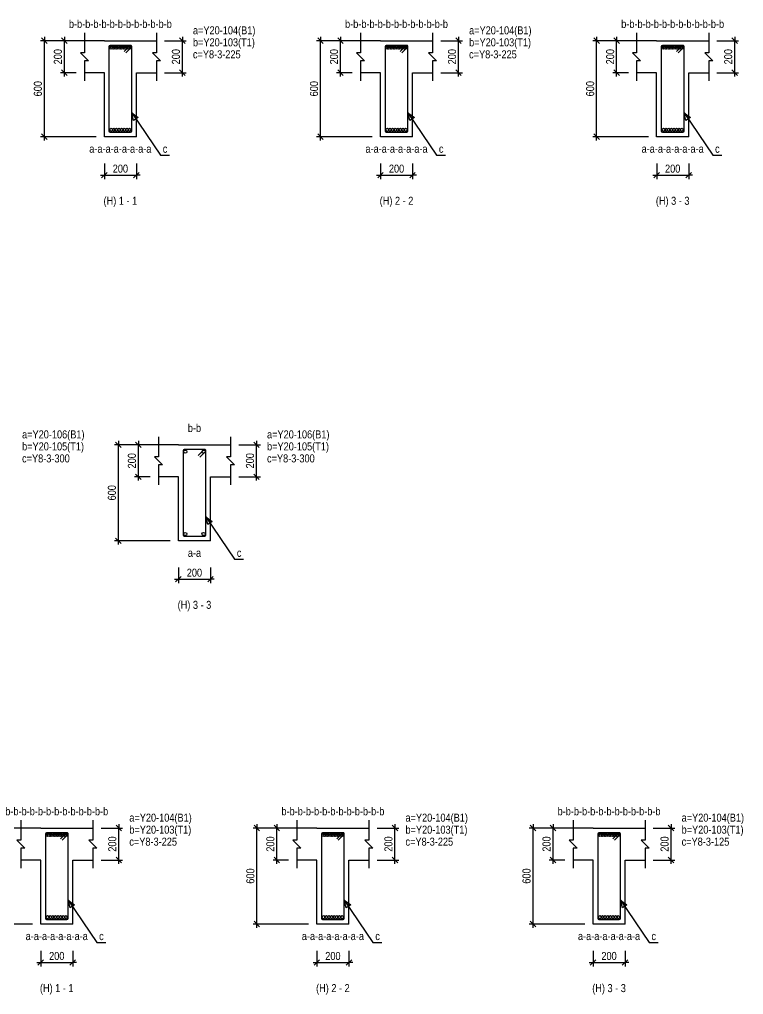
# Model space of a CAD drawing. Extents: x 0 to 206258, y -403073 to 0.
# Drawn here: x 57394 to 66439, y -374534 to -362349 of the extents above; entities that cross this region are included whole.
import ezdxf
from ezdxf.enums import TextEntityAlignment as Align

# ---------------------------------------------------------------- set-up
doc = ezdxf.new("R2010")
doc.units = 0
doc.header["$LTSCALE"] = 1000
doc.layers.add('Beam Line(D)', color=112, linetype='Continuous', true_color=0x00bd5e)
doc.layers.add('Link Label', color=94, linetype='Continuous', true_color=0x008100)
for name, color, linetype in [('Break Line', 5, 'Continuous'), ('Dimension Line', 5, 'Continuous'), ('Leader Line', 5, 'Continuous'), ('Link Line', 3, 'Continuous'), ('Rebar Label', 6, 'Continuous'), ('Rebar Line', 7, 'Continuous'), ('Section Label', 1, 'Continuous'), ('Top Rebar Label', 6, 'Continuous')]:
    doc.layers.add(name, color=color, linetype=linetype)
doc.styles.add('Dimension Text', font='ARIALN.TTF', dxfattribs={"height": 100})
doc.styles.add('Link Label', font='ARIALN.TTF', dxfattribs={"height": 100})
doc.styles.add('Rebar Label', font='ARIALN.TTF', dxfattribs={"height": 100})
doc.styles.add('Section Label', font='ARIALN.TTF', dxfattribs={"height": 100})
doc.styles.add('Top Rebar Label', font='ARIALN.TTF', dxfattribs={"height": 100})
doc.dimstyles.new('BEAM', dxfattribs={"dimtxt": 100, "dimasz": 30, "dimexe": 48.3, "dimexo": 103.5, "dimgap": 30, "dimtad": 1, "dimtoh": 1, "dimdec": 1, "dimlfac": 0.5, "dimdsep": 46, "dimtxsty": 'Dimension Text', "dimblk": 'PCDIM_TICK', "dimcen": 0.09, "dimclrd": 5, "dimclre": 5, "dimclrt": 5, "dimadec": 1, "dimazin": 0, "dimtp": 1, "dimtm": 1, "dimtfac": 1, "dimtdec": 4, "dimtofl": 0, "dimtmove": 0, "dimatfit": 3, "dimfxl": 1, "dimtolj": 1, "dimtzin": 0, "dimarcsym": 0})

# ---------------------------------------------------------------- blocks, each defined once
blk = doc.blocks.new('PCDIM_TICK')
at = {"layer": 'Dimension Line', "color": 0, "transparency": 33554687}
for p, q in [((1.15, 1.15), (-1.15, -1.15)), ((1.61, 0), (0, 0))]:
    blk.add_line(p, q, dxfattribs=at)
blk = doc.blocks.new('*U4295')
at = {"layer": 'Dimension Line', "color": 5, "true_color": 0x0000ff, "transparency": 16777216}
for p, q in [((59207, -362614), (59477, -362614)), ((59429, -363014), (59429, -362614)), ((59207, -363014), (59477, -363014))]:
    blk.add_line(p, q, dxfattribs=at)
at = {"layer": 'Dimension Line', "color": 5, "true_color": 0x0000ff, "transparency": 16777216, "xscale": 30, "yscale": 30}
for p, rotation in [((59429, -362614), 89.99999999999447), ((59429, -363014), 269.9999999999834)]:
    blk.add_blockref('PCDIM_TICK', p, dxfattribs=dict(at, rotation=rotation))
at = {"layer": 'Dimension Line', "color": 5, "true_color": 0x0000ff, "transparency": 16777216, "insert": (59399, -362814), "char_height": 100, "width": 182.77, "attachment_point": 8, "rotation": 90, "style": 'Dimension Text'}
blk.add_mtext('200', dxfattribs=at)
blk = doc.blocks.new('*U4296')
at = {"layer": 'Dimension Line', "color": 5, "true_color": 0x0000ff, "transparency": 16777216}
for p, q in [((58100, -362614), (57905, -362614)), ((57954, -363014), (57954, -362614)), ((58100, -363014), (57905, -363014))]:
    blk.add_line(p, q, dxfattribs=at)
at = {"layer": 'Dimension Line', "color": 5, "true_color": 0x0000ff, "transparency": 16777216, "xscale": 30, "yscale": 30}
for p, rotation in [((57954, -362614), 89.99999999999447), ((57954, -363014), 269.9999999999834)]:
    blk.add_blockref('PCDIM_TICK', p, dxfattribs=dict(at, rotation=rotation))
at = {"layer": 'Dimension Line', "color": 5, "true_color": 0x0000ff, "transparency": 16777216, "insert": (57924, -362814), "char_height": 100, "width": 182.77, "attachment_point": 8, "rotation": 90, "style": 'Dimension Text'}
blk.add_mtext('200', dxfattribs=at)
blk = doc.blocks.new('*U4297')
at = {"layer": 'Dimension Line', "color": 5, "true_color": 0x0000ff, "transparency": 16777216}
for p, q in [((58350, -362614), (57655, -362614)), ((57704, -363814), (57704, -362614)), ((58350, -363814), (57655, -363814))]:
    blk.add_line(p, q, dxfattribs=at)
at = {"layer": 'Dimension Line', "color": 5, "true_color": 0x0000ff, "transparency": 16777216, "xscale": 30, "yscale": 30}
for p, rotation in [((57704, -362614), 89.99999999999447), ((57704, -363814), 269.9999999999834)]:
    blk.add_blockref('PCDIM_TICK', p, dxfattribs=dict(at, rotation=rotation))
at = {"layer": 'Dimension Line', "color": 5, "true_color": 0x0000ff, "transparency": 16777216, "insert": (57674, -363214), "char_height": 100, "width": 181.97, "attachment_point": 8, "rotation": 90, "style": 'Dimension Text'}
blk.add_mtext('600', dxfattribs=at)
blk = doc.blocks.new('*U4298')
at = {"layer": 'Dimension Line', "color": 5, "true_color": 0x0000ff, "transparency": 16777216}
for p, q in [((58454, -364148), (58454, -364343)), ((58854, -364148), (58854, -364343)), ((58454, -364294), (58854, -364294))]:
    blk.add_line(p, q, dxfattribs=at)
at = {"layer": 'Dimension Line', "color": 5, "true_color": 0x0000ff, "transparency": 16777216, "xscale": 30, "yscale": 30, "rotation": 180.0000000000004}
blk.add_blockref('PCDIM_TICK', (58454, -364294), dxfattribs=at)
at = {"layer": 'Dimension Line', "color": 5, "true_color": 0x0000ff, "transparency": 16777216, "xscale": 30, "yscale": 30}
blk.add_blockref('PCDIM_TICK', (58854, -364294), dxfattribs=at)
at = {"layer": 'Dimension Line', "color": 5, "true_color": 0x0000ff, "transparency": 16777216, "insert": (58654, -364264), "char_height": 100, "width": 182.77, "attachment_point": 8, "style": 'Dimension Text'}
blk.add_mtext('200', dxfattribs=at)
blk = doc.blocks.new('*U4299')
at = {"layer": 'Dimension Line', "color": 5, "true_color": 0x0000ff, "transparency": 16777216}
for p, q in [((62657, -362614), (62927, -362614)), ((62879, -363014), (62879, -362614)), ((62657, -363014), (62927, -363014))]:
    blk.add_line(p, q, dxfattribs=at)
at = {"layer": 'Dimension Line', "color": 5, "true_color": 0x0000ff, "transparency": 16777216, "xscale": 30, "yscale": 30}
for p, rotation in [((62879, -362614), 89.99999999999447), ((62879, -363014), 269.9999999999834)]:
    blk.add_blockref('PCDIM_TICK', p, dxfattribs=dict(at, rotation=rotation))
at = {"layer": 'Dimension Line', "color": 5, "true_color": 0x0000ff, "transparency": 16777216, "insert": (62849, -362814), "char_height": 100, "width": 182.77, "attachment_point": 8, "rotation": 90, "style": 'Dimension Text'}
blk.add_mtext('200', dxfattribs=at)
blk = doc.blocks.new('*U4300')
at = {"layer": 'Dimension Line', "color": 5, "true_color": 0x0000ff, "transparency": 16777216}
for p, q in [((61550, -362614), (61355, -362614)), ((61404, -363014), (61404, -362614)), ((61550, -363014), (61355, -363014))]:
    blk.add_line(p, q, dxfattribs=at)
at = {"layer": 'Dimension Line', "color": 5, "true_color": 0x0000ff, "transparency": 16777216, "xscale": 30, "yscale": 30}
for p, rotation in [((61404, -362614), 89.99999999999447), ((61404, -363014), 269.9999999999834)]:
    blk.add_blockref('PCDIM_TICK', p, dxfattribs=dict(at, rotation=rotation))
at = {"layer": 'Dimension Line', "color": 5, "true_color": 0x0000ff, "transparency": 16777216, "insert": (61374, -362814), "char_height": 100, "width": 182.77, "attachment_point": 8, "rotation": 90, "style": 'Dimension Text'}
blk.add_mtext('200', dxfattribs=at)
blk = doc.blocks.new('*U4301')
at = {"layer": 'Dimension Line', "color": 5, "true_color": 0x0000ff, "transparency": 16777216}
for p, q in [((61800, -362614), (61105, -362614)), ((61154, -363814), (61154, -362614)), ((61800, -363814), (61105, -363814))]:
    blk.add_line(p, q, dxfattribs=at)
at = {"layer": 'Dimension Line', "color": 5, "true_color": 0x0000ff, "transparency": 16777216, "xscale": 30, "yscale": 30}
for p, rotation in [((61154, -362614), 89.99999999999447), ((61154, -363814), 269.9999999999834)]:
    blk.add_blockref('PCDIM_TICK', p, dxfattribs=dict(at, rotation=rotation))
at = {"layer": 'Dimension Line', "color": 5, "true_color": 0x0000ff, "transparency": 16777216, "insert": (61124, -363214), "char_height": 100, "width": 181.97, "attachment_point": 8, "rotation": 90, "style": 'Dimension Text'}
blk.add_mtext('600', dxfattribs=at)
blk = doc.blocks.new('*U4302')
at = {"layer": 'Dimension Line', "color": 5, "true_color": 0x0000ff, "transparency": 16777216}
for p, q in [((61904, -364148), (61904, -364343)), ((62304, -364148), (62304, -364343)), ((61904, -364294), (62304, -364294))]:
    blk.add_line(p, q, dxfattribs=at)
at = {"layer": 'Dimension Line', "color": 5, "true_color": 0x0000ff, "transparency": 16777216, "xscale": 30, "yscale": 30, "rotation": 180.0000000000004}
blk.add_blockref('PCDIM_TICK', (61904, -364294), dxfattribs=at)
at = {"layer": 'Dimension Line', "color": 5, "true_color": 0x0000ff, "transparency": 16777216, "xscale": 30, "yscale": 30}
blk.add_blockref('PCDIM_TICK', (62304, -364294), dxfattribs=at)
at = {"layer": 'Dimension Line', "color": 5, "true_color": 0x0000ff, "transparency": 16777216, "insert": (62104, -364264), "char_height": 100, "width": 182.77, "attachment_point": 8, "style": 'Dimension Text'}
blk.add_mtext('200', dxfattribs=at)
blk = doc.blocks.new('*U4303')
at = {"layer": 'Dimension Line', "color": 5, "true_color": 0x0000ff, "transparency": 16777216}
for p, q in [((66107, -362614), (66377, -362614)), ((66329, -363014), (66329, -362614)), ((66107, -363014), (66377, -363014))]:
    blk.add_line(p, q, dxfattribs=at)
at = {"layer": 'Dimension Line', "color": 5, "true_color": 0x0000ff, "transparency": 16777216, "xscale": 30, "yscale": 30}
for p, rotation in [((66329, -362614), 89.99999999999447), ((66329, -363014), 269.9999999999834)]:
    blk.add_blockref('PCDIM_TICK', p, dxfattribs=dict(at, rotation=rotation))
at = {"layer": 'Dimension Line', "color": 5, "true_color": 0x0000ff, "transparency": 16777216, "insert": (66299, -362814), "char_height": 100, "width": 182.77, "attachment_point": 8, "rotation": 90, "style": 'Dimension Text'}
blk.add_mtext('200', dxfattribs=at)
blk = doc.blocks.new('*U4304')
at = {"layer": 'Dimension Line', "color": 5, "true_color": 0x0000ff, "transparency": 16777216}
for p, q in [((65000, -362614), (64805, -362614)), ((64854, -363014), (64854, -362614)), ((65000, -363014), (64805, -363014))]:
    blk.add_line(p, q, dxfattribs=at)
at = {"layer": 'Dimension Line', "color": 5, "true_color": 0x0000ff, "transparency": 16777216, "xscale": 30, "yscale": 30}
for p, rotation in [((64854, -362614), 89.99999999999447), ((64854, -363014), 269.9999999999834)]:
    blk.add_blockref('PCDIM_TICK', p, dxfattribs=dict(at, rotation=rotation))
at = {"layer": 'Dimension Line', "color": 5, "true_color": 0x0000ff, "transparency": 16777216, "insert": (64824, -362814), "char_height": 100, "width": 182.77, "attachment_point": 8, "rotation": 90, "style": 'Dimension Text'}
blk.add_mtext('200', dxfattribs=at)
blk = doc.blocks.new('*U4305')
at = {"layer": 'Dimension Line', "color": 5, "true_color": 0x0000ff, "transparency": 16777216}
for p, q in [((65250, -362614), (64555, -362614)), ((64604, -363814), (64604, -362614)), ((65250, -363814), (64555, -363814))]:
    blk.add_line(p, q, dxfattribs=at)
at = {"layer": 'Dimension Line', "color": 5, "true_color": 0x0000ff, "transparency": 16777216, "xscale": 30, "yscale": 30}
for p, rotation in [((64604, -362614), 89.99999999999447), ((64604, -363814), 269.9999999999834)]:
    blk.add_blockref('PCDIM_TICK', p, dxfattribs=dict(at, rotation=rotation))
at = {"layer": 'Dimension Line', "color": 5, "true_color": 0x0000ff, "transparency": 16777216, "insert": (64574, -363214), "char_height": 100, "width": 181.97, "attachment_point": 8, "rotation": 90, "style": 'Dimension Text'}
blk.add_mtext('600', dxfattribs=at)
blk = doc.blocks.new('*U4306')
at = {"layer": 'Dimension Line', "color": 5, "true_color": 0x0000ff, "transparency": 16777216}
for p, q in [((65354, -364148), (65354, -364343)), ((65754, -364148), (65754, -364343)), ((65354, -364294), (65754, -364294))]:
    blk.add_line(p, q, dxfattribs=at)
at = {"layer": 'Dimension Line', "color": 5, "true_color": 0x0000ff, "transparency": 16777216, "xscale": 30, "yscale": 30, "rotation": 180.0000000000004}
blk.add_blockref('PCDIM_TICK', (65354, -364294), dxfattribs=at)
at = {"layer": 'Dimension Line', "color": 5, "true_color": 0x0000ff, "transparency": 16777216, "xscale": 30, "yscale": 30}
blk.add_blockref('PCDIM_TICK', (65754, -364294), dxfattribs=at)
at = {"layer": 'Dimension Line', "color": 5, "true_color": 0x0000ff, "transparency": 16777216, "insert": (65554, -364264), "char_height": 100, "width": 182.77, "attachment_point": 8, "style": 'Dimension Text'}
blk.add_mtext('200', dxfattribs=at)
blk = doc.blocks.new('*U4348')
at = {"layer": 'Dimension Line', "color": 5, "true_color": 0x0000ff, "transparency": 16777216}
for p, q in [((60133, -367664), (60403, -367664)), ((60354, -368064), (60354, -367664)), ((60133, -368064), (60403, -368064))]:
    blk.add_line(p, q, dxfattribs=at)
at = {"layer": 'Dimension Line', "color": 5, "true_color": 0x0000ff, "transparency": 16777216, "xscale": 30, "yscale": 30}
for p, rotation in [((60354, -367664), 89.99999999999447), ((60354, -368064), 269.9999999999834)]:
    blk.add_blockref('PCDIM_TICK', p, dxfattribs=dict(at, rotation=rotation))
at = {"layer": 'Dimension Line', "color": 5, "true_color": 0x0000ff, "transparency": 16777216, "insert": (60324, -367864), "char_height": 100, "width": 182.77, "attachment_point": 8, "rotation": 90, "style": 'Dimension Text'}
blk.add_mtext('200', dxfattribs=at)
blk = doc.blocks.new('*U4349')
at = {"layer": 'Dimension Line', "color": 5, "true_color": 0x0000ff, "transparency": 16777216}
for p, q in [((59026, -367664), (58831, -367664)), ((58879, -368064), (58879, -367664)), ((59026, -368064), (58831, -368064))]:
    blk.add_line(p, q, dxfattribs=at)
at = {"layer": 'Dimension Line', "color": 5, "true_color": 0x0000ff, "transparency": 16777216, "xscale": 30, "yscale": 30}
for p, rotation in [((58879, -367664), 89.99999999999447), ((58879, -368064), 269.9999999999834)]:
    blk.add_blockref('PCDIM_TICK', p, dxfattribs=dict(at, rotation=rotation))
at = {"layer": 'Dimension Line', "color": 5, "true_color": 0x0000ff, "transparency": 16777216, "insert": (58849, -367864), "char_height": 100, "width": 182.77, "attachment_point": 8, "rotation": 90, "style": 'Dimension Text'}
blk.add_mtext('200', dxfattribs=at)
blk = doc.blocks.new('*U4350')
at = {"layer": 'Dimension Line', "color": 5, "true_color": 0x0000ff, "transparency": 16777216}
for p, q in [((59276, -367664), (58581, -367664)), ((58629, -368864), (58629, -367664)), ((59276, -368864), (58581, -368864))]:
    blk.add_line(p, q, dxfattribs=at)
at = {"layer": 'Dimension Line', "color": 5, "true_color": 0x0000ff, "transparency": 16777216, "xscale": 30, "yscale": 30}
for p, rotation in [((58629, -367664), 89.99999999999447), ((58629, -368864), 269.9999999999834)]:
    blk.add_blockref('PCDIM_TICK', p, dxfattribs=dict(at, rotation=rotation))
at = {"layer": 'Dimension Line', "color": 5, "true_color": 0x0000ff, "transparency": 16777216, "insert": (58599, -368264), "char_height": 100, "width": 181.97, "attachment_point": 8, "rotation": 90, "style": 'Dimension Text'}
blk.add_mtext('600', dxfattribs=at)
blk = doc.blocks.new('*U4351')
at = {"layer": 'Dimension Line', "color": 5, "true_color": 0x0000ff, "transparency": 16777216}
for p, q in [((59379, -369198), (59379, -369393)), ((59779, -369198), (59779, -369393)), ((59379, -369344), (59779, -369344))]:
    blk.add_line(p, q, dxfattribs=at)
at = {"layer": 'Dimension Line', "color": 5, "true_color": 0x0000ff, "transparency": 16777216, "xscale": 30, "yscale": 30, "rotation": 180.0000000000004}
blk.add_blockref('PCDIM_TICK', (59379, -369344), dxfattribs=at)
at = {"layer": 'Dimension Line', "color": 5, "true_color": 0x0000ff, "transparency": 16777216, "xscale": 30, "yscale": 30}
blk.add_blockref('PCDIM_TICK', (59779, -369344), dxfattribs=at)
at = {"layer": 'Dimension Line', "color": 5, "true_color": 0x0000ff, "transparency": 16777216, "insert": (59579, -369314), "char_height": 100, "width": 182.77, "attachment_point": 8, "style": 'Dimension Text'}
blk.add_mtext('200', dxfattribs=at)
blk = doc.blocks.new('*U4385')
at = {"layer": 'Dimension Line', "color": 5, "true_color": 0x0000ff, "transparency": 16777216}
for p, q in [((58412, -372454), (58682, -372454)), ((58634, -372854), (58634, -372454)), ((58412, -372854), (58682, -372854))]:
    blk.add_line(p, q, dxfattribs=at)
at = {"layer": 'Dimension Line', "color": 5, "true_color": 0x0000ff, "transparency": 16777216, "xscale": 30, "yscale": 30}
for p, rotation in [((58634, -372454), 89.99999999999447), ((58634, -372854), 269.9999999999834)]:
    blk.add_blockref('PCDIM_TICK', p, dxfattribs=dict(at, rotation=rotation))
at = {"layer": 'Dimension Line', "color": 5, "true_color": 0x0000ff, "transparency": 16777216, "insert": (58604, -372654), "char_height": 100, "width": 182.77, "attachment_point": 8, "rotation": 90, "style": 'Dimension Text'}
blk.add_mtext('200', dxfattribs=at)
blk = doc.blocks.new('*U4386')
at = {"layer": 'Dimension Line', "color": 5, "true_color": 0x0000ff, "transparency": 16777216}
for p, q in [((57305, -372454), (57111, -372454)), ((57159, -372854), (57159, -372454)), ((57305, -372854), (57111, -372854))]:
    blk.add_line(p, q, dxfattribs=at)
at = {"layer": 'Dimension Line', "color": 5, "true_color": 0x0000ff, "transparency": 16777216, "xscale": 30, "yscale": 30}
for p, rotation in [((57159, -372454), 89.99999999999447), ((57159, -372854), 269.9999999999834)]:
    blk.add_blockref('PCDIM_TICK', p, dxfattribs=dict(at, rotation=rotation))
at = {"layer": 'Dimension Line', "color": 5, "true_color": 0x0000ff, "transparency": 16777216, "insert": (57129, -372654), "char_height": 100, "width": 182.77, "attachment_point": 8, "rotation": 90, "style": 'Dimension Text'}
blk.add_mtext('200', dxfattribs=at)
blk = doc.blocks.new('*U4387')
at = {"layer": 'Dimension Line', "color": 5, "true_color": 0x0000ff, "transparency": 16777216}
for p, q in [((57555, -372454), (56861, -372454)), ((56909, -373654), (56909, -372454)), ((57555, -373654), (56861, -373654))]:
    blk.add_line(p, q, dxfattribs=at)
at = {"layer": 'Dimension Line', "color": 5, "true_color": 0x0000ff, "transparency": 16777216, "xscale": 30, "yscale": 30}
for p, rotation in [((56909, -372454), 89.99999999999447), ((56909, -373654), 269.9999999999834)]:
    blk.add_blockref('PCDIM_TICK', p, dxfattribs=dict(at, rotation=rotation))
at = {"layer": 'Dimension Line', "color": 5, "true_color": 0x0000ff, "transparency": 16777216, "insert": (56879, -373054), "char_height": 100, "width": 181.97, "attachment_point": 8, "rotation": 90, "style": 'Dimension Text'}
blk.add_mtext('600', dxfattribs=at)
blk = doc.blocks.new('*U4388')
at = {"layer": 'Dimension Line', "color": 5, "true_color": 0x0000ff, "transparency": 16777216}
for p, q in [((57659, -373988), (57659, -374183)), ((58059, -373988), (58059, -374183)), ((57659, -374134), (58059, -374134))]:
    blk.add_line(p, q, dxfattribs=at)
at = {"layer": 'Dimension Line', "color": 5, "true_color": 0x0000ff, "transparency": 16777216, "xscale": 30, "yscale": 30, "rotation": 180.0000000000004}
blk.add_blockref('PCDIM_TICK', (57659, -374134), dxfattribs=at)
at = {"layer": 'Dimension Line', "color": 5, "true_color": 0x0000ff, "transparency": 16777216, "xscale": 30, "yscale": 30}
blk.add_blockref('PCDIM_TICK', (58059, -374134), dxfattribs=at)
at = {"layer": 'Dimension Line', "color": 5, "true_color": 0x0000ff, "transparency": 16777216, "insert": (57859, -374104), "char_height": 100, "width": 182.77, "attachment_point": 8, "style": 'Dimension Text'}
blk.add_mtext('200', dxfattribs=at)
blk = doc.blocks.new('*U4389')
at = {"layer": 'Dimension Line', "color": 5, "true_color": 0x0000ff, "transparency": 16777216}
for p, q in [((61862, -372454), (62132, -372454)), ((62084, -372854), (62084, -372454)), ((61862, -372854), (62132, -372854))]:
    blk.add_line(p, q, dxfattribs=at)
at = {"layer": 'Dimension Line', "color": 5, "true_color": 0x0000ff, "transparency": 16777216, "xscale": 30, "yscale": 30}
for p, rotation in [((62084, -372454), 89.99999999999447), ((62084, -372854), 269.9999999999834)]:
    blk.add_blockref('PCDIM_TICK', p, dxfattribs=dict(at, rotation=rotation))
at = {"layer": 'Dimension Line', "color": 5, "true_color": 0x0000ff, "transparency": 16777216, "insert": (62054, -372654), "char_height": 100, "width": 182.77, "attachment_point": 8, "rotation": 90, "style": 'Dimension Text'}
blk.add_mtext('200', dxfattribs=at)
blk = doc.blocks.new('*U4390')
at = {"layer": 'Dimension Line', "color": 5, "true_color": 0x0000ff, "transparency": 16777216}
for p, q in [((60755, -372454), (60561, -372454)), ((60609, -372854), (60609, -372454)), ((60755, -372854), (60561, -372854))]:
    blk.add_line(p, q, dxfattribs=at)
at = {"layer": 'Dimension Line', "color": 5, "true_color": 0x0000ff, "transparency": 16777216, "xscale": 30, "yscale": 30}
for p, rotation in [((60609, -372454), 89.99999999999447), ((60609, -372854), 269.9999999999834)]:
    blk.add_blockref('PCDIM_TICK', p, dxfattribs=dict(at, rotation=rotation))
at = {"layer": 'Dimension Line', "color": 5, "true_color": 0x0000ff, "transparency": 16777216, "insert": (60579, -372654), "char_height": 100, "width": 182.77, "attachment_point": 8, "rotation": 90, "style": 'Dimension Text'}
blk.add_mtext('200', dxfattribs=at)
blk = doc.blocks.new('*U4391')
at = {"layer": 'Dimension Line', "color": 5, "true_color": 0x0000ff, "transparency": 16777216}
for p, q in [((61005, -372454), (60311, -372454)), ((60359, -373654), (60359, -372454)), ((61005, -373654), (60311, -373654))]:
    blk.add_line(p, q, dxfattribs=at)
at = {"layer": 'Dimension Line', "color": 5, "true_color": 0x0000ff, "transparency": 16777216, "xscale": 30, "yscale": 30}
for p, rotation in [((60359, -372454), 89.99999999999447), ((60359, -373654), 269.9999999999834)]:
    blk.add_blockref('PCDIM_TICK', p, dxfattribs=dict(at, rotation=rotation))
at = {"layer": 'Dimension Line', "color": 5, "true_color": 0x0000ff, "transparency": 16777216, "insert": (60329, -373054), "char_height": 100, "width": 181.97, "attachment_point": 8, "rotation": 90, "style": 'Dimension Text'}
blk.add_mtext('600', dxfattribs=at)
blk = doc.blocks.new('*U4392')
at = {"layer": 'Dimension Line', "color": 5, "true_color": 0x0000ff, "transparency": 16777216}
for p, q in [((61109, -373988), (61109, -374183)), ((61509, -373988), (61509, -374183)), ((61109, -374134), (61509, -374134))]:
    blk.add_line(p, q, dxfattribs=at)
at = {"layer": 'Dimension Line', "color": 5, "true_color": 0x0000ff, "transparency": 16777216, "xscale": 30, "yscale": 30, "rotation": 180.0000000000004}
blk.add_blockref('PCDIM_TICK', (61109, -374134), dxfattribs=at)
at = {"layer": 'Dimension Line', "color": 5, "true_color": 0x0000ff, "transparency": 16777216, "xscale": 30, "yscale": 30}
blk.add_blockref('PCDIM_TICK', (61509, -374134), dxfattribs=at)
at = {"layer": 'Dimension Line', "color": 5, "true_color": 0x0000ff, "transparency": 16777216, "insert": (61309, -374104), "char_height": 100, "width": 182.77, "attachment_point": 8, "style": 'Dimension Text'}
blk.add_mtext('200', dxfattribs=at)
blk = doc.blocks.new('*U4393')
at = {"layer": 'Dimension Line', "color": 5, "true_color": 0x0000ff, "transparency": 16777216}
for p, q in [((65312, -372454), (65582, -372454)), ((65534, -372854), (65534, -372454)), ((65312, -372854), (65582, -372854))]:
    blk.add_line(p, q, dxfattribs=at)
at = {"layer": 'Dimension Line', "color": 5, "true_color": 0x0000ff, "transparency": 16777216, "xscale": 30, "yscale": 30}
for p, rotation in [((65534, -372454), 89.99999999999447), ((65534, -372854), 269.9999999999834)]:
    blk.add_blockref('PCDIM_TICK', p, dxfattribs=dict(at, rotation=rotation))
at = {"layer": 'Dimension Line', "color": 5, "true_color": 0x0000ff, "transparency": 16777216, "insert": (65504, -372654), "char_height": 100, "width": 182.77, "attachment_point": 8, "rotation": 90, "style": 'Dimension Text'}
blk.add_mtext('200', dxfattribs=at)
blk = doc.blocks.new('*U4394')
at = {"layer": 'Dimension Line', "color": 5, "true_color": 0x0000ff, "transparency": 16777216}
for p, q in [((64205, -372454), (64011, -372454)), ((64059, -372854), (64059, -372454)), ((64205, -372854), (64011, -372854))]:
    blk.add_line(p, q, dxfattribs=at)
at = {"layer": 'Dimension Line', "color": 5, "true_color": 0x0000ff, "transparency": 16777216, "xscale": 30, "yscale": 30}
for p, rotation in [((64059, -372454), 89.99999999999447), ((64059, -372854), 269.9999999999834)]:
    blk.add_blockref('PCDIM_TICK', p, dxfattribs=dict(at, rotation=rotation))
at = {"layer": 'Dimension Line', "color": 5, "true_color": 0x0000ff, "transparency": 16777216, "insert": (64029, -372654), "char_height": 100, "width": 182.77, "attachment_point": 8, "rotation": 90, "style": 'Dimension Text'}
blk.add_mtext('200', dxfattribs=at)
blk = doc.blocks.new('*U4395')
at = {"layer": 'Dimension Line', "color": 5, "true_color": 0x0000ff, "transparency": 16777216}
for p, q in [((64455, -372454), (63761, -372454)), ((63809, -373654), (63809, -372454)), ((64455, -373654), (63761, -373654))]:
    blk.add_line(p, q, dxfattribs=at)
at = {"layer": 'Dimension Line', "color": 5, "true_color": 0x0000ff, "transparency": 16777216, "xscale": 30, "yscale": 30}
for p, rotation in [((63809, -372454), 89.99999999999447), ((63809, -373654), 269.9999999999834)]:
    blk.add_blockref('PCDIM_TICK', p, dxfattribs=dict(at, rotation=rotation))
at = {"layer": 'Dimension Line', "color": 5, "true_color": 0x0000ff, "transparency": 16777216, "insert": (63779, -373054), "char_height": 100, "width": 181.97, "attachment_point": 8, "rotation": 90, "style": 'Dimension Text'}
blk.add_mtext('600', dxfattribs=at)
blk = doc.blocks.new('*U4396')
at = {"layer": 'Dimension Line', "color": 5, "true_color": 0x0000ff, "transparency": 16777216}
for p, q in [((64559, -373988), (64559, -374183)), ((64959, -373988), (64959, -374183)), ((64559, -374134), (64959, -374134))]:
    blk.add_line(p, q, dxfattribs=at)
at = {"layer": 'Dimension Line', "color": 5, "true_color": 0x0000ff, "transparency": 16777216, "xscale": 30, "yscale": 30, "rotation": 180.0000000000004}
blk.add_blockref('PCDIM_TICK', (64559, -374134), dxfattribs=at)
at = {"layer": 'Dimension Line', "color": 5, "true_color": 0x0000ff, "transparency": 16777216, "xscale": 30, "yscale": 30}
blk.add_blockref('PCDIM_TICK', (64959, -374134), dxfattribs=at)
at = {"layer": 'Dimension Line', "color": 5, "true_color": 0x0000ff, "transparency": 16777216, "insert": (64759, -374104), "char_height": 100, "width": 182.77, "attachment_point": 8, "style": 'Dimension Text'}
blk.add_mtext('200', dxfattribs=at)

msp = doc.modelspace()

# ---------------------------------------------------------------- linework, layer by layer
at = {"layer": 'Beam Line(D)', "transparency": 33554687}
for points in [[(58453.676, -362614.284), (58203.676, -362614.284)], [(58453.676, -362614.284), (58853.676, -362614.284)], [(58453.676, -362614.284), (58453.676, -362614.284)], [(58853.676, -362614.284), (58853.676, -362614.284)], [(58853.676, -362614.284), (59103.676, -362614.284)], [(61903.676, -362614.284), (61653.676, -362614.284)], [(61903.676, -362614.284), (62303.676, -362614.284)], [(61903.676, -362614.284), (61903.676, -362614.284)], [(62303.676, -362614.284), (62303.676, -362614.284)], [(62303.676, -362614.284), (62553.676, -362614.284)], [(65353.676, -362614.284), (65103.676, -362614.284)], [(65353.676, -362614.284), (65753.676, -362614.284)], [(65353.676, -362614.284), (65353.676, -362614.284)], [(65753.676, -362614.284), (65753.676, -362614.284)], [(65753.676, -362614.284), (66003.676, -362614.284)], [(58853.676, -363814.284), (58453.676, -363814.284), (58453.676, -363014.284), (58203.676, -363014.284)], [(58853.676, -363814.284), (58853.676, -363014.284), (59103.676, -363014.284)], [(62303.676, -363814.284), (61903.676, -363814.284), (61903.676, -363014.284), (61653.676, -363014.284)], [(62303.676, -363814.284), (62303.676, -363014.284), (62553.676, -363014.284)], [(65753.676, -363814.284), (65353.676, -363814.284), (65353.676, -363014.284), (65103.676, -363014.284)], [(65753.676, -363814.284), (65753.676, -363014.284), (66003.676, -363014.284)], [(59379.332, -367664.284), (59129.332, -367664.284)], [(59379.332, -367664.284), (59779.332, -367664.284)], [(59379.332, -367664.284), (59379.332, -367664.284)], [(59779.332, -367664.284), (59779.332, -367664.284)], [(59779.332, -367664.284), (60029.332, -367664.284)], [(59779.332, -368864.284), (59379.332, -368864.284), (59379.332, -368064.284), (59129.332, -368064.284)], [(59779.332, -368864.284), (59779.332, -368064.284), (60029.332, -368064.284)], [(57658.855, -372454.284), (57408.855, -372454.284)], [(57658.855, -372454.284), (58058.855, -372454.284)], [(57658.855, -372454.284), (57658.855, -372454.284)], [(58058.855, -372454.284), (58058.855, -372454.284)], [(58058.855, -372454.284), (58308.855, -372454.284)], [(61108.855, -372454.284), (60858.855, -372454.284)], [(61108.855, -372454.284), (61508.855, -372454.284)], [(61108.855, -372454.284), (61108.855, -372454.284)], [(61508.855, -372454.284), (61508.855, -372454.284)], [(61508.855, -372454.284), (61758.855, -372454.284)], [(64558.855, -372454.284), (64308.855, -372454.284)], [(64558.855, -372454.284), (64958.855, -372454.284)], [(64558.855, -372454.284), (64558.855, -372454.284)], [(64958.855, -372454.284), (64958.855, -372454.284)], [(64958.855, -372454.284), (65208.855, -372454.284)], [(58058.855, -373654.284), (57658.855, -373654.284), (57658.855, -372854.284), (57408.855, -372854.284)], [(58058.855, -373654.284), (58058.855, -372854.284), (58308.855, -372854.284)], [(61508.855, -373654.284), (61108.855, -373654.284), (61108.855, -372854.284), (60858.855, -372854.284)], [(61508.855, -373654.284), (61508.855, -372854.284), (61758.855, -372854.284)], [(64958.855, -373654.284), (64558.855, -373654.284), (64558.855, -372854.284), (64308.855, -372854.284)], [(64958.855, -373654.284), (64958.855, -372854.284), (65208.855, -372854.284)]]:
    msp.add_lwpolyline(points, dxfattribs=at)
at = {"layer": 'Break Line', "transparency": 33554687}
for points in [[(58203.676, -362514.284), (58203.676, -362764.284), (58153.676, -362764.284), (58253.676, -362864.284), (58203.676, -362864.284), (58203.676, -363114.284)], [(59103.676, -362514.284), (59103.676, -362764.284), (59053.676, -362764.284), (59153.676, -362864.284), (59103.676, -362864.284), (59103.676, -363114.284)], [(61653.676, -362514.284), (61653.676, -362764.284), (61603.676, -362764.284), (61703.676, -362864.284), (61653.676, -362864.284), (61653.676, -363114.284)], [(62553.676, -362514.284), (62553.676, -362764.284), (62503.676, -362764.284), (62603.676, -362864.284), (62553.676, -362864.284), (62553.676, -363114.284)], [(65103.676, -362514.284), (65103.676, -362764.284), (65053.676, -362764.284), (65153.676, -362864.284), (65103.676, -362864.284), (65103.676, -363114.284)], [(66003.676, -362514.284), (66003.676, -362764.284), (65953.676, -362764.284), (66053.676, -362864.284), (66003.676, -362864.284), (66003.676, -363114.284)], [(59129.332, -367564.284), (59129.332, -367814.284), (59079.332, -367814.284), (59179.332, -367914.284), (59129.332, -367914.284), (59129.332, -368164.284)], [(60029.332, -367564.284), (60029.332, -367814.284), (59979.332, -367814.284), (60079.332, -367914.284), (60029.332, -367914.284), (60029.332, -368164.284)], [(57408.855, -372354.284), (57408.855, -372604.284), (57358.855, -372604.284), (57458.855, -372704.284), (57408.855, -372704.284), (57408.855, -372954.284)], [(58308.855, -372354.284), (58308.855, -372604.284), (58258.855, -372604.284), (58358.855, -372704.284), (58308.855, -372704.284), (58308.855, -372954.284)], [(60858.855, -372354.284), (60858.855, -372604.284), (60808.855, -372604.284), (60908.855, -372704.284), (60858.855, -372704.284), (60858.855, -372954.284)], [(61758.855, -372354.284), (61758.855, -372604.284), (61708.855, -372604.284), (61808.855, -372704.284), (61758.855, -372704.284), (61758.855, -372954.284)], [(64308.855, -372354.284), (64308.855, -372604.284), (64258.855, -372604.284), (64358.855, -372704.284), (64308.855, -372704.284), (64308.855, -372954.284)], [(65208.855, -372354.284), (65208.855, -372604.284), (65158.855, -372604.284), (65258.855, -372704.284), (65208.855, -372704.284), (65208.855, -372954.284)]]:
    msp.add_lwpolyline(points, dxfattribs=at)
at = {"layer": 'Leader Line', "transparency": 33554687}
for points in [[(58876.616, -363573.008), (58819.932, -363611.297), (58795.676, -363514.283), (58876.616, -363573.008)], [(58795.676, -363514.283), (59153.676, -364044.284), (59266.805, -364044.284)], [(62326.616, -363573.008), (62269.932, -363611.297), (62245.676, -363514.283), (62326.616, -363573.008)], [(62245.676, -363514.283), (62603.676, -364044.284), (62716.805, -364044.284)], [(65776.616, -363573.008), (65719.932, -363611.297), (65695.676, -363514.283), (65776.616, -363573.008)], [(65695.676, -363514.283), (66053.676, -364044.284), (66166.805, -364044.284)], [(59802.273, -368623.009), (59745.589, -368661.298), (59721.333, -368564.284), (59802.273, -368623.009)], [(59721.333, -368564.284), (60079.332, -369094.284), (60192.462, -369094.284)], [(58081.796, -373413.008), (58025.111, -373451.297), (58000.855, -373354.283), (58081.796, -373413.008)], [(58000.855, -373354.283), (58358.855, -373884.284), (58471.985, -373884.284)], [(61531.796, -373413.008), (61475.111, -373451.297), (61450.855, -373354.283), (61531.796, -373413.008)], [(61450.855, -373354.283), (61808.855, -373884.284), (61921.985, -373884.284)], [(64981.796, -373413.008), (64925.111, -373451.297), (64900.855, -373354.283), (64981.796, -373413.008)], [(64900.855, -373354.283), (65258.855, -373884.284), (65371.985, -373884.284)]]:
    msp.add_lwpolyline(points, dxfattribs=at)
at = {"layer": 'Link Line', "transparency": 33554687}
for points in [[(58720.865, -362766.894), (58791.575, -362696.183, 0.668178638), (58781.676, -362672.284), (58525.676, -362672.284, 0.414213562), (58511.676, -362686.284), (58511.676, -363742.284, 0.414213562), (58525.676, -363756.284), (58781.676, -363756.284, 0.414213562), (58795.676, -363742.284), (58795.676, -362686.284, 0.668178638), (58771.776, -362676.384), (58701.066, -362747.095)], [(62170.865, -362766.894), (62241.575, -362696.183, 0.668178638), (62231.676, -362672.284), (61975.676, -362672.284, 0.414213562), (61961.676, -362686.284), (61961.676, -363742.284, 0.414213562), (61975.676, -363756.284), (62231.676, -363756.284, 0.414213562), (62245.676, -363742.284), (62245.676, -362686.284, 0.668178638), (62221.776, -362676.384), (62151.066, -362747.095)], [(65620.865, -362766.894), (65691.575, -362696.183, 0.668178638), (65681.676, -362672.284), (65425.676, -362672.284, 0.414213562), (65411.676, -362686.284), (65411.676, -363742.284, 0.414213562), (65425.676, -363756.284), (65681.676, -363756.284, 0.414213562), (65695.676, -363742.284), (65695.676, -362686.284, 0.668178638), (65671.776, -362676.384), (65601.066, -362747.095)], [(59646.521, -367816.894), (59717.232, -367746.183, 0.668178638), (59707.332, -367722.284), (59451.332, -367722.284, 0.414213562), (59437.332, -367736.284), (59437.332, -368792.284, 0.414213562), (59451.332, -368806.284), (59707.332, -368806.284, 0.414213562), (59721.332, -368792.284), (59721.332, -367736.284, 0.668178638), (59697.433, -367726.384), (59626.722, -367797.095)], [(57926.044, -372606.894), (57996.755, -372536.183, 0.668178638), (57986.855, -372512.284), (57730.855, -372512.284, 0.414213562), (57716.855, -372526.284), (57716.855, -373582.284, 0.414213562), (57730.855, -373596.284), (57986.855, -373596.284, 0.414213562), (58000.855, -373582.284), (58000.855, -372526.284, 0.668178638), (57976.956, -372516.384), (57906.245, -372587.095)], [(61376.044, -372606.894), (61446.755, -372536.183, 0.668178638), (61436.855, -372512.284), (61180.855, -372512.284, 0.414213562), (61166.855, -372526.284), (61166.855, -373582.284, 0.414213562), (61180.855, -373596.284), (61436.855, -373596.284, 0.414213562), (61450.855, -373582.284), (61450.855, -372526.284, 0.668178638), (61426.956, -372516.384), (61356.245, -372587.095)], [(64826.044, -372606.894), (64896.755, -372536.183, 0.668178638), (64886.855, -372512.284), (64630.855, -372512.284, 0.414213562), (64616.855, -372526.284), (64616.855, -373582.284, 0.414213562), (64630.855, -373596.284), (64886.855, -373596.284, 0.414213562), (64900.855, -373582.284), (64900.855, -372526.284, 0.668178638), (64876.956, -372516.384), (64806.245, -372587.095)]]:
    msp.add_lwpolyline(points, format="xyb", dxfattribs=at)
at = {"layer": 'Rebar Line', "transparency": 33554687}
for centre in [(58539.676, -362700.284), (58558.676, -362700.284), (58577.676, -362700.284), (58596.676, -362700.284), (58615.676, -362700.284), (58634.676, -362700.284), (58653.676, -362700.284), (58672.676, -362700.284), (58691.676, -362700.284), (58710.676, -362700.284), (58729.676, -362700.284), (58748.676, -362700.284), (58767.676, -362700.284), (61989.676, -362700.284), (62008.676, -362700.284), (62027.676, -362700.284), (62046.676, -362700.284), (62065.676, -362700.284), (62084.676, -362700.284), (62103.676, -362700.284), (62122.676, -362700.284), (62141.676, -362700.284), (62160.676, -362700.284), (62179.676, -362700.284), (62198.676, -362700.284), (62217.676, -362700.284), (65439.676, -362700.284), (65458.676, -362700.284), (65477.676, -362700.284), (65496.676, -362700.284), (65515.676, -362700.284), (65534.676, -362700.284), (65553.676, -362700.284), (65572.676, -362700.284), (65591.676, -362700.284), (65610.676, -362700.284), (65629.676, -362700.284), (65648.676, -362700.284), (65667.676, -362700.284), (58539.676, -363728.284), (58572.247, -363728.284), (58604.819, -363728.284), (58637.39, -363728.284), (58669.962, -363728.284), (58702.533, -363728.284), (58735.104, -363728.284), (58767.676, -363728.284), (61989.676, -363728.284), (62022.247, -363728.284), (62054.819, -363728.284), (62087.39, -363728.284), (62119.962, -363728.284), (62152.533, -363728.284), (62185.104, -363728.284), (62217.676, -363728.284), (65439.676, -363728.284), (65472.247, -363728.284), (65504.819, -363728.284), (65537.39, -363728.284), (65569.962, -363728.284), (65602.533, -363728.284), (65635.104, -363728.284), (65667.676, -363728.284), (59465.332, -367750.284), (59693.332, -367750.284), (59465.332, -368778.284), (59693.332, -368778.284), (57744.855, -372540.284), (57763.855, -372540.284), (57782.855, -372540.284), (57801.855, -372540.284), (57820.855, -372540.284), (57839.855, -372540.284), (57858.855, -372540.284), (57877.855, -372540.284), (57896.855, -372540.284), (57915.855, -372540.284), (57934.855, -372540.284), (57953.855, -372540.284), (57972.855, -372540.284), (61194.855, -372540.284), (61213.855, -372540.284), (61232.855, -372540.284), (61251.855, -372540.284), (61270.855, -372540.284), (61289.855, -372540.284), (61308.855, -372540.284), (61327.855, -372540.284), (61346.855, -372540.284), (61365.855, -372540.284), (61384.855, -372540.284), (61403.855, -372540.284), (61422.855, -372540.284), (64644.855, -372540.284), (64663.855, -372540.284), (64682.855, -372540.284), (64701.855, -372540.284), (64720.855, -372540.284), (64739.855, -372540.284), (64758.855, -372540.284), (64777.855, -372540.284), (64796.855, -372540.284), (64815.855, -372540.284), (64834.855, -372540.284), (64853.855, -372540.284), (64872.855, -372540.284), (57744.855, -373568.284), (57777.427, -373568.284), (57809.998, -373568.284), (57842.57, -373568.284), (57875.141, -373568.284), (57907.712, -373568.284), (57940.284, -373568.284), (57972.855, -373568.284), (61194.855, -373568.284), (61227.427, -373568.284), (61259.998, -373568.284), (61292.57, -373568.284), (61325.141, -373568.284), (61357.712, -373568.284), (61390.284, -373568.284), (61422.855, -373568.284), (64644.855, -373568.284), (64677.427, -373568.284), (64709.998, -373568.284), (64742.57, -373568.284), (64775.141, -373568.284), (64807.712, -373568.284), (64840.284, -373568.284), (64872.855, -373568.284)]:
    msp.add_circle(centre, 20, dxfattribs=at)

# ---------------------------------------------------------------- texts
at = {"layer": 'Link Label', "transparency": 33554687, "style": 'Link Label'}
for s, p in [(' c=Y8-3-225', (59528.676, -362834.284)), (' c=Y8-3-225', (62978.676, -362834.284)), ('c', (59183.676, -364014.284)), ('c', (62633.676, -364014.284)), ('c', (66083.676, -364014.284)), (' c=Y8-3-300', (57394.094, -367884.284)), (' c=Y8-3-300', (60454.332, -367884.284)), ('c', (60109.332, -369064.284)), (' c=Y8-3-225', (58733.855, -372674.284)), (' c=Y8-3-225', (62183.855, -372674.284)), (' c=Y8-3-125', (65633.855, -372674.284)), ('c', (58388.855, -373854.284)), ('c', (61838.855, -373854.284)), ('c', (65288.855, -373854.284))]:
    msp.add_text(s, height=100, dxfattribs=at).set_placement(p)
at = {"layer": 'Rebar Label', "transparency": 33554687, "style": 'Rebar Label'}
for s, p in [('b-b-b-b-b-b-b-b-b-b-b-b-b', (58653.676, -362484.284)), ('b-b-b-b-b-b-b-b-b-b-b-b-b', (62103.676, -362484.284)), ('b-b-b-b-b-b-b-b-b-b-b-b-b', (65553.676, -362484.284)), ('a-a-a-a-a-a-a-a', (58653.676, -364044.284)), ('a-a-a-a-a-a-a-a', (62103.676, -364044.284)), ('a-a-a-a-a-a-a-a', (65553.676, -364044.284)), ('b-b', (59579.332, -367534.284)), ('a-a', (59579.332, -369094.284)), ('b-b-b-b-b-b-b-b-b-b-b-b-b', (57858.855, -372324.284)), ('b-b-b-b-b-b-b-b-b-b-b-b-b', (61308.855, -372324.284)), ('b-b-b-b-b-b-b-b-b-b-b-b-b', (64758.855, -372324.284)), ('a-a-a-a-a-a-a-a', (57858.855, -373884.284)), ('a-a-a-a-a-a-a-a', (61308.855, -373884.284)), ('a-a-a-a-a-a-a-a', (64758.855, -373884.284))]:
    msp.add_text(s, height=100, dxfattribs=at).set_placement(p, align=Align.BOTTOM_CENTER)
for s, p in [(' a=Y20-104(B1)', (59528.676, -362534.284)), (' a=Y20-104(B1)', (62978.676, -362534.284)), (' a=Y20-106(B1)', (57394.094, -367584.284)), (' a=Y20-106(B1)', (60454.332, -367584.284)), (' a=Y20-104(B1)', (58733.855, -372374.284)), (' a=Y20-104(B1)', (62183.855, -372374.284)), (' a=Y20-104(B1)', (65633.855, -372374.284))]:
    msp.add_text(s, height=100, dxfattribs=at).set_placement(p)
at = {"layer": 'Section Label', "transparency": 33554687, "style": 'Section Label'}
for s, p in [('(H) 1 - 1', (58653.676, -364694.284)), ('(H) 2 - 2', (62103.676, -364694.284)), ('(H) 3 - 3', (65553.676, -364694.284)), ('(H) 3 - 3', (59579.332, -369744.284)), ('(H) 1 - 1', (57858.855, -374534.284)), ('(H) 2 - 2', (61308.855, -374534.284)), ('(H) 3 - 3', (64758.855, -374534.284))]:
    msp.add_text(s, height=100, dxfattribs=at).set_placement(p, align=Align.BOTTOM_CENTER)
at = {"layer": 'Top Rebar Label', "transparency": 33554687, "style": 'Top Rebar Label'}
for s, p in [(' b=Y20-103(T1)', (59528.676, -362684.284)), (' b=Y20-103(T1)', (62978.676, -362684.284)), (' b=Y20-105(T1)', (57394.094, -367734.284)), (' b=Y20-105(T1)', (60454.332, -367734.284)), (' b=Y20-103(T1)', (58733.855, -372524.284)), (' b=Y20-103(T1)', (62183.855, -372524.284)), (' b=Y20-103(T1)', (65633.855, -372524.284))]:
    msp.add_text(s, height=100, dxfattribs=at).set_placement(p)

# ---------------------------------------------------------------- dimensions: what is measured, and where the dimension line sits
at = {"layer": 'Dimension Line', "transparency": 33554687}
for base, p1, p2, text, picture, middle in [((57703.676, -363214.284), (58453.676, -363814.284), (58453.676, -362614.284), '600', '*U4297', (57703.676, -363214.284)), ((57953.676, -362814.284), (58203.676, -363014.284), (58203.676, -362614.284), '200', '*U4296', (57953.676, -362814.284)), ((59428.676, -362814.284), (59103.676, -363014.284), (59103.676, -362614.284), '200', '*U4295', (59428.676, -362814.284)), ((61153.676, -363214.284), (61903.676, -363814.284), (61903.676, -362614.284), '600', '*U4301', (61153.676, -363214.284)), ((61403.676, -362814.284), (61653.676, -363014.284), (61653.676, -362614.284), '200', '*U4300', (61403.676, -362814.284)), ((62878.676, -362814.284), (62553.676, -363014.284), (62553.676, -362614.284), '200', '*U4299', (62878.676, -362814.284)), ((64603.676, -363214.284), (65353.676, -363814.284), (65353.676, -362614.284), '600', '*U4305', (64603.676, -363214.284)), ((64853.676, -362814.284), (65103.676, -363014.284), (65103.676, -362614.284), '200', '*U4304', (64853.676, -362814.284)), ((66328.676, -362814.284), (66003.676, -363014.284), (66003.676, -362614.284), '200', '*U4303', (66328.676, -362814.284)), ((58629.332, -368264.284), (59379.332, -368864.284), (59379.332, -367664.284), '600', '*U4350', (58629.332, -368264.284)), ((58879.332, -367864.284), (59129.332, -368064.284), (59129.332, -367664.284), '200', '*U4349', (58879.332, -367864.284)), ((60354.332, -367864.284), (60029.332, -368064.284), (60029.332, -367664.284), '200', '*U4348', (60354.332, -367864.284)), ((56908.855, -373054.284), (57658.855, -373654.284), (57658.855, -372454.284), '600', '*U4387', (56908.855, -373054.284)), ((57158.855, -372654.284), (57408.855, -372854.284), (57408.855, -372454.284), '200', '*U4386', (57158.855, -372654.284)), ((58633.855, -372654.284), (58308.855, -372854.284), (58308.855, -372454.284), '200', '*U4385', (58633.855, -372654.284)), ((60358.855, -373054.284), (61108.855, -373654.284), (61108.855, -372454.284), '600', '*U4391', (60358.855, -373054.284)), ((60608.855, -372654.284), (60858.855, -372854.284), (60858.855, -372454.284), '200', '*U4390', (60608.855, -372654.284)), ((62083.855, -372654.284), (61758.855, -372854.284), (61758.855, -372454.284), '200', '*U4389', (62083.855, -372654.284)), ((63808.855, -373054.284), (64558.855, -373654.284), (64558.855, -372454.284), '600', '*U4395', (63808.855, -373054.284)), ((64058.855, -372654.284), (64308.855, -372854.284), (64308.855, -372454.284), '200', '*U4394', (64058.855, -372654.284)), ((65533.855, -372654.284), (65208.855, -372854.284), (65208.855, -372454.284), '200', '*U4393', (65533.855, -372654.284))]:
    dim = msp.add_linear_dim(base=base, p1=p1, p2=p2, angle=90, text=text, dimstyle='BEAM', override={"dimscale": 1, "dimtxt": 100, "dimasz": 30, "dimexe": 48.3, "dimexo": 103.5, "dimgap": 30, "dimtad": 1, "dimtih": 0, "dimdec": 1, "dimlfac": 0.5, "dimzin": 8, "dimlunit": 2, "dimpost": '', "dimtxsty": 'Dimension Text', "dimblk": 'PCDIM_TICK', "dimse1": 0, "dimse2": 0, "dimsd2": 0, "dimclrd": 5, "dimclre": 5, "dimclrt": 5, "dimaunit": 0, "dimadec": 1, "dimazin": 0, "dimtol": 0, "dimtp": 1, "dimtm": 1, "dimtmove": 0}, dxfattribs=at)
    dim.commit()
    dim.dimension.update_dxf_attribs({"geometry": picture, "text_midpoint": middle})
for base, p1, p2, picture, middle in [((58653.676, -364294.284), (58453.676, -364044.284), (58853.676, -364044.284), '*U4298', (58653.676, -364294.284)), ((62103.676, -364294.284), (61903.676, -364044.284), (62303.676, -364044.284), '*U4302', (62103.676, -364294.284)), ((65553.676, -364294.284), (65353.676, -364044.284), (65753.676, -364044.284), '*U4306', (65553.676, -364294.284)), ((59579.332, -369344.284), (59379.332, -369094.284), (59779.332, -369094.284), '*U4351', (59579.332, -369344.284)), ((57858.855, -374134.284), (57658.855, -373884.284), (58058.855, -373884.284), '*U4388', (57858.855, -374134.284)), ((61308.855, -374134.284), (61108.855, -373884.284), (61508.855, -373884.284), '*U4392', (61308.855, -374134.284)), ((64758.855, -374134.284), (64558.855, -373884.284), (64958.855, -373884.284), '*U4396', (64758.855, -374134.284))]:
    dim = msp.add_linear_dim(base=base, p1=p1, p2=p2, text='200', dimstyle='BEAM', override={"dimscale": 1, "dimtxt": 100, "dimasz": 30, "dimexe": 48.3, "dimexo": 103.5, "dimgap": 30, "dimtad": 1, "dimtih": 0, "dimdec": 1, "dimlfac": 0.5, "dimzin": 8, "dimlunit": 2, "dimpost": '', "dimtxsty": 'Dimension Text', "dimblk": 'PCDIM_TICK', "dimse1": 0, "dimse2": 0, "dimsd2": 0, "dimclrd": 5, "dimclre": 5, "dimclrt": 5, "dimaunit": 0, "dimadec": 1, "dimazin": 0, "dimtol": 0, "dimtp": 1, "dimtm": 1, "dimtmove": 0}, dxfattribs=at)
    dim.commit()
    dim.dimension.update_dxf_attribs({"geometry": picture, "text_midpoint": middle})

doc.saveas('drawing.dxf')
